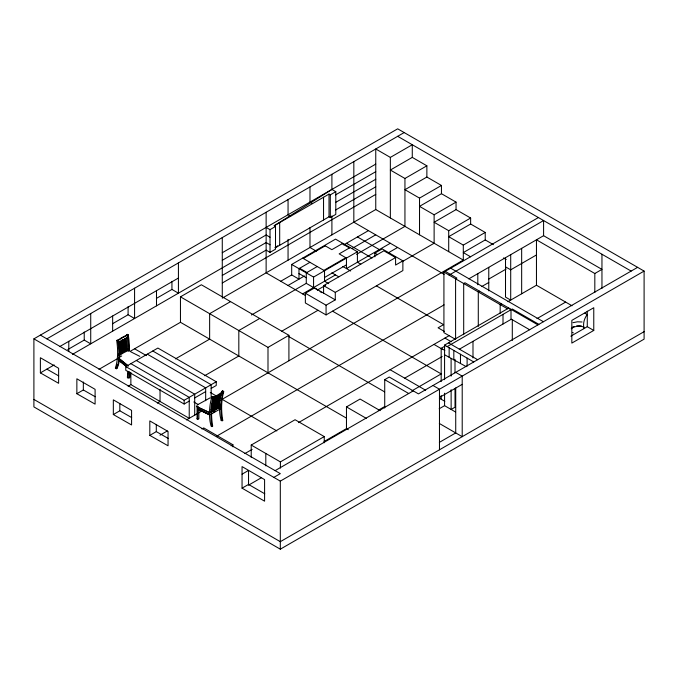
<?xml version="1.0" encoding="UTF-8"?>
<svg xmlns="http://www.w3.org/2000/svg" width="678" height="678" viewBox="0 0 678 678"><rect width="100%" height="100%" fill="white"/><g stroke="black" fill="none" stroke-linecap="round" stroke-linejoin="round"><path stroke-width="1.02" d="M120.235 353.314L120.252 352.84A72.207 45.943 53.1 0 0 119.616 342.492L120.192 341.729L120.37 342.907A73.953 47.053 53.1 0 1 121.048 353.179L120.235 353.314L121.048 353.179M121.184 350.721A72.207 43.739 56.9 0 0 120.608 341.754L121.218 341.042L121.379 342.204A73.953 44.79 56.9 0 1 121.981 352.535L121.498 352.848L121.167 352.162M213.18 409.012L213.206 408.529A74.114 37.307 65.7 0 1 214.358 399.045L214.943 398.791A74.114 37.307 65.7 0 0 213.782 408.266L212.884 408.792A75.902 38.214 65.7 0 1 214.07 399.435M122.048 345.644A72.207 41.697 60 0 0 121.65 341.068L122.286 340.398L122.43 341.551A73.953 42.706 60 0 1 122.964 351.924L122.455 352.221L122.142 351.526A72.207 41.697 60 0 0 122.116 347.136M122.125 351.992L122.65 351.229A72.207 41.697 60 0 0 122.159 340.78L122.099 340.331M123.464 343.254A72.207 41.697 60 0 0 123.176 340.195L123.116 339.746L123.447 340.966A73.953 42.706 60 0 1 123.981 351.34L123.472 351.636L123.159 350.933A72.207 41.697 60 0 0 122.828 342.026M123.142 351.407L123.659 350.645A72.207 41.697 60 0 0 123.566 344.771M124.066 342.949A72.207 39.527 62.9 0 0 123.803 339.873L124.455 339.195L124.591 340.381A73.953 40.485 62.9 0 1 125.049 350.797L124.515 351.068L124.218 350.356A72.207 39.527 62.9 0 0 124.159 344.466M125.049 350.797L124.752 350.085A72.207 39.527 62.9 0 0 124.337 339.593L124.286 339.119M215.163 402.478A75.902 41.307 62.7 0 1 215.884 398.579L216.104 397.639L216.197 398.181A74.114 40.333 62.7 0 0 214.943 407.707L214.375 408.47L214.392 407.995A74.114 40.333 62.7 0 1 215.646 398.461M216.748 397.308L216.511 398.257A75.902 43.824 60 0 0 215.146 407.698L215.511 407.41A74.114 42.79 60 0 1 216.841 397.842L216.935 397.478M215.494 407.893L216.036 407.114A74.114 42.79 60 0 1 217.367 397.545L217.265 397.011M216.782 401.579A75.902 43.824 60 0 0 216.189 407.097L216.553 406.808A74.114 42.79 60 0 1 217.884 397.24L218.308 396.41L217.553 397.655A75.902 43.824 60 0 0 217.011 400.24M216.536 407.292L217.079 406.512A74.114 42.79 60 0 1 218.401 396.944L218.494 396.571M125.328 350.297L125.354 349.823A72.207 36.841 66.2 0 0 125.023 339.288L125.701 338.602L125.828 339.839A73.953 37.731 66.2 0 1 126.184 350.297L125.328 350.297L125.913 349.577A72.207 36.841 66.2 0 0 125.591 339.042L125.701 338.602M217.452 403.681A75.902 46.197 57.1 0 0 217.206 406.478L217.587 406.181A74.114 45.112 57.1 0 1 218.986 396.571L219.087 396.189M217.562 406.664L218.079 405.868A74.114 45.112 57.1 0 1 219.477 396.249L219.384 395.706M218.155 405.817L218.562 405.512A74.114 47.638 53.6 0 1 220.036 395.842L220.401 394.935L219.672 396.274A75.902 48.791 53.6 0 0 218.265 404.427M218.536 405.995L219.011 405.173A74.114 47.638 53.6 0 1 220.494 395.511L220.604 395.088M116.302 368.747A35.612 20.56 60 0 0 118.599 360.323L118.786 358.281A74.105 42.79 60 0 0 117.938 341.958L117.76 340.865A1.356 0.78 60 0 0 116.692 340.5A72.207 41.697 60 0 1 117.345 358.281A65.919 38.061 60 0 1 115.37 368.112L116.302 368.747L116.972 368.357A35.612 20.56 60 0 0 119.201 360.73M128.354 349.543A39.112 24.544 4.8 0 0 123.371 351.882A39.112 24.544 4.8 0 0 119.226 354.806L119.133 355.916A39.112 24.544 4.8 0 1 123.277 353.001A39.112 24.544 4.8 0 1 128.261 350.653L128.354 349.543L127.684 349.077A39.112 24.544 4.8 0 0 122.701 351.424A37.468 23.51 4.8 0 0 120.87 352.585M127.879 371.256L127.354 377.527L127.947 377.926L129.718 377.646L130.151 372.425M127.947 377.926L128.464 371.663M129.125 377.993L129.651 371.722M214.07 399.435L214.867 398.215L214.646 399.173A75.902 38.214 65.7 0 0 213.816 404.393M215.562 397.91L215.333 398.859A75.902 41.307 62.7 0 0 214.053 408.266L214.375 408.47M218.07 397.35L218.308 396.41M218.892 396.028L218.638 396.986A75.902 46.197 57.1 0 0 217.621 402.3M212.316 399.096L212.9 399.613L213.417 397.689A40.146 28.383 15 0 0 218.519 395.35A38.451 27.188 15 0 0 222.782 392.282L222.198 391.757A40.146 28.383 15 0 1 217.935 394.833A40.146 28.383 15 0 1 212.833 397.164L213.417 397.689M222.782 392.282L222.265 394.206A38.451 27.188 15 0 1 218.002 397.283A40.146 28.383 15 0 1 212.9 399.613M220.401 394.935L220.121 395.944A75.902 48.791 53.6 0 0 219.519 398.571M211.9 397.037L211.638 397.876A76.055 43.909 60 0 0 209.502 412.741L209.502 414.944A36.544 21.103 60 0 0 211.061 426.064L212.011 426.615L212.706 426.216A67.647 39.061 60 0 1 211.578 414.131A74.114 42.79 60 0 1 213.663 397.622A1.39 0.805 60 0 0 212.595 396.63L211.9 397.037A1.39 0.805 60 0 1 212.968 398.028A74.114 42.79 60 0 0 210.883 414.529A67.647 39.061 60 0 0 212.011 426.615M212.333 397.478L212.595 396.63M221.698 392.07L222.655 390.825A1.39 0.805 60 0 1 223.723 391.816A74.114 42.79 60 0 0 221.638 408.326A67.647 39.061 60 0 0 222.765 420.402L222.07 420.809L221.121 420.258A36.544 21.103 60 0 1 219.562 409.139L219.562 406.936A76.055 43.909 60 0 1 219.604 405.478M222.392 391.672L222.655 390.825M196.722 406.088L196.883 406.715L209.697 412.555M219.918 406.647L219.714 409.046M120.192 341.729L119.93 343.238A73.953 47.053 53.1 0 1 120.608 353.518M121.15 352.628L121.981 352.535M217.206 406.478L217.697 406.156A75.902 46.197 57.1 0 1 219.13 396.672M120.54 341.28L121.218 341.042M222.274 275.438L266.132 250.123L270.022 252.369L275.505 249.199L275.505 226.486L274.209 225.74L331.906 189.433L331.906 174.288M275.09 247.462L277.76 245.792M33.9 338.856L397.689 128.82L644.1 271.09L644.1 339.144L280.311 549.18L33.9 406.91L33.9 338.856L280.311 481.117L644.1 271.09M46.867 338.856L404.173 132.566M59.656 346.611L178.424 278.039M222.274 252.725L375.756 164.11M222.274 298.151L375.756 209.536L375.756 148.974L390.35 157.398L412.275 144.736L412.275 157.381L390.35 170.042L404.944 178.467L426.869 165.805L426.869 177.034L404.944 189.696L419.529 198.12L441.454 185.458L441.454 193.696L419.529 206.358L434.123 214.782L456.048 202.12L456.048 209.612L434.123 222.265L448.709 230.69L470.634 218.036L470.634 224.02L448.709 236.681L463.303 245.105L485.228 232.444L485.228 239.936L463.303 252.589L470.6 256.801M274.209 225.74L329.016 194.094L330.313 194.84L335.796 191.679L335.796 214.392L330.313 217.553L329.016 216.807L275.115 247.928M266.132 227.41L270.022 229.656L275.505 226.486M222.274 260.293L266.132 234.978L270.022 237.224M335.559 194.891L375.756 171.687M67.792 349.568L84.233 340.076L90.725 343.822L90.725 313.533M112.556 323.728L128.091 314.762L134.575 318.499L134.575 288.218M156.406 298.405L171.941 289.438L178.424 293.184L178.424 262.903M40.383 372.883L58.622 383.299L58.622 368.273L40.383 357.738L40.383 372.883L54.181 364.917M72.453 354.365L266.132 242.546L270.022 244.792M335.559 202.459L375.756 179.255M346.424 418.114L180.458 322.296L180.458 296.837L201.366 284.768L288.913 335.305L288.913 360.764M335.559 210.036L375.756 186.823M116.692 340.5L117.37 340.11A1.356 0.78 60 0 1 118.438 340.475L118.616 341.568A74.105 42.79 60 0 1 119.447 357.899L118.947 357.552M117.76 340.865L118.438 340.475M128.235 334.813A1.356 0.78 60 0 0 127.176 334.457L126.498 334.847A1.356 0.78 60 0 1 127.557 335.203L128.235 334.813L128.413 335.907A74.105 42.79 60 0 1 129.32 350.84M122.286 340.398L121.93 341.848A73.953 42.706 60 0 1 122.455 352.221M122.667 340.483L123.303 339.814M222.274 283.006L375.756 194.4M119.853 357.026L121.684 355.967M98.946 369.357L117.218 358.806M130.007 351.424L180.458 322.296M280.717 281.26L291.684 274.929L291.684 264.445L335.534 239.131L357.416 251.758L357.416 262.242L360.781 264.183M303.295 258.488L325.22 245.834M115.37 368.112L116.048 367.722A65.919 38.061 60 0 0 116.285 366.968M230.545 301.608L209.638 313.685L209.638 339.144L175.449 358.882M76.86 393.715L95.098 404.13L95.098 389.325L76.86 378.799L76.86 393.715L83.343 389.969L95.2 396.74M189.23 401.096L184.153 404.029L125.786 370.332L125.786 366.586L157.889 348.051L216.248 381.748L216.248 385.494L211.155 388.435M309.939 262.327L298.981 268.658L298.981 279.141L291.684 274.929M342.831 243.343L331.864 249.665L324.576 245.453M343.754 244.86L368.425 230.622M317.236 266.539L306.27 272.87L306.27 283.353L251.462 314.999M350.128 247.546L339.161 253.877L346.458 258.089L346.458 268.573L390.308 243.258M288.014 285.472L304.456 275.971M351.967 248.546L375.722 234.834M323.881 270.378L345.805 257.716M291.684 264.445L313.567 277.082L357.416 251.758M128.125 386.206L130.862 384.621L189.23 418.318L189.23 397.35L130.862 363.654M356.518 254.343L404.944 226.384L404.944 178.467M324.533 277.488L346.458 264.827M259.725 318.457L238.817 330.533L238.817 355.992L204.629 375.731M302.608 293.896L335.491 274.904M305.363 293.235L314.584 287.913L335.288 299.862L335.288 292.379L395.588 257.564L395.588 265.056L402.868 260.852L402.868 270.581L326.067 314.923L305.363 302.973L305.363 293.235L326.067 305.193L335.288 299.862M374.883 256.843L374.883 253.097L382.163 248.894L402.868 260.852M323.584 293.108L323.584 285.616L383.884 250.809L395.588 257.564M317.329 290.074L325.55 285.328M388.469 252.741L397.605 247.47M113.336 414.546L131.574 424.962L131.574 410.385L113.336 399.859L113.336 414.546L119.82 410.8L131.676 417.572M157.304 403.054L160.042 401.469L160.042 389.316M281.548 331.322L318.007 310.27M402.13 261.708L434.123 243.233L434.123 214.782M180.458 296.837L267.996 347.382L288.913 335.305M125.786 366.586L184.153 400.283L216.248 381.748M194.705 397.927L205.671 391.604M197.069 405.029L210.053 397.876M212.968 398.028L213.663 397.622M222.07 420.809A67.647 39.061 60 0 1 220.943 408.724A74.114 42.79 60 0 1 223.028 392.215L223.723 391.816M197.061 406.715L198.23 406.741M149.813 435.378L168.051 445.793L168.051 431.445L149.813 420.919L149.813 435.378L156.296 431.632L168.152 438.403M159.991 435.191L167.297 430.979M186.484 419.902L202.019 410.936M216.638 402.495L220.291 400.384M463.303 245.105L463.303 260.081L222.113 399.325L276.827 430.92M445.217 271.353L456.887 278.09L455.591 278.844L455.591 339.407L443.921 332.669L443.921 272.098L538.4 217.553M215.146 407.698L216.011 407.597M197.061 418.428L197.662 418.08M197.061 406.012L197.061 419.131L197.662 419.479L198.883 418.775L198.883 409.47M210.036 412.436L209.51 412.733L197.705 407.037L197.662 419.479M210.917 411.927L220.24 406.546M211.561 412.156L220.079 407.241L220.079 409.037L211.561 413.953M449.107 275.099L543.587 220.545L543.587 235.69L468.769 278.887M213.595 412.182L215.299 411.199M210.036 414.639L209.51 414.936L197.705 409.241L197.705 407.037M201.908 428.962L203.739 427.911L232.918 444.76L232.918 446.861M221.121 420.258L221.816 419.851L222.765 420.402M216.579 436.217L444.065 304.88M488.83 279.039L506.186 269.013M481.668 286.582L488.77 282.48M536.459 254.953L510.704 269.819L505.508 266.827M479.583 291.193L478.287 291.947L478.287 326.406M231.088 445.81L232.918 444.76M251.216 457.455L251.216 445.048L295.066 419.733L324.245 436.581L324.245 442.785M501.466 303.829L500.169 304.583L500.169 313.27M244.843 453.59L252.157 449.37M298.473 422.631L449.107 335.669M507.958 301.685L536.459 285.235L572.02 305.77M384.723 408.012L384.723 379.663L389.257 377.036L418.445 393.884L637.617 267.344M444.573 379.688L444.573 345.102L508.763 308.041M441.175 381.587L441.175 348.297L444.827 346.187M447.175 346.602L512.297 308.999L538.891 324.347M324.016 441.581L346.466 428.623L346.466 406.91L360.077 399.045L380.138 410.631M404.698 378.154L442.158 356.526M242.054 474.176L248.538 470.43L248.538 484.431L264.767 493.796M459.286 349.255L511.356 319.194L529.696 329.779M536.459 285.235L536.459 239.809L594.818 273.505L601.954 269.386L543.587 235.69M251.216 445.048L280.395 461.896L324.245 436.581M242.054 488.168L264.589 501.178L264.589 479.609L242.054 466.6L242.054 488.168L248.538 484.431M248.445 485.211L261.233 477.829M378.265 410.258L384.629 406.588M411.978 390.799L441.217 373.917L332.551 311.177M536.976 318.626L565.638 302.083M275.124 470.634L413.249 390.892M273.827 477.38L280.311 473.634L40.383 335.11M439.471 397.469L462.21 384.341M439.166 408.792L444.573 405.673L455.582 412.021M570.834 336.186L587.275 326.694L593.767 330.432L593.767 307.719L571.834 320.38L571.834 343.093L593.767 330.432M439.352 442.378L455.726 432.928L455.726 387.926M644.1 331.661L280.311 541.688L33.9 399.418M214.053 408.266L214.595 407.978A75.902 41.307 62.7 0 1 214.977 403.825M124.201 350.831L124.735 350.56M215.74 398.079L216.282 397.808M212.884 408.792L213.765 408.749M573.012 322.669L577.419 321.804L582.046 321.982M127.303 335.415L126.718 335.195A39.112 18.425 -7.8 0 0 121.735 337.669A37.468 17.645 -7.8 0 0 117.591 340.458L118.175 340.678A39.112 18.425 -7.8 0 1 122.32 337.89A39.112 18.425 -7.8 0 1 127.303 335.415L127.633 337.814A39.112 18.425 -7.8 0 0 122.65 340.297A39.112 18.425 -7.8 0 0 118.506 343.085L118.286 341.483M127.049 337.593L127.633 337.814M130.812 351.831L139.787 356.348M200.044 409.817L209.129 414.199M444.573 354.755L466.278 366.654M572.554 332.449L573.342 332.89M46.867 369.137L58.723 375.909M397.689 136.312L631.133 271.09M412.275 157.381L426.869 165.805M426.869 177.034L441.454 185.458M441.454 193.696L456.048 202.12M456.048 209.612L470.634 218.036M470.634 224.02L485.228 232.444M485.228 239.936L493.431 244.673M503.466 257.954L506.203 259.53M584.783 313.134L587.521 314.719M375.756 209.536L463.303 260.081M331.906 189.433L335.796 191.679M450.7 268.191L543.425 321.728M537.942 324.889L464.989 282.768L463.693 283.523L463.693 334.695M508.407 308.244L511 309.744L511 319.397M443.921 272.098L507.466 308.795M444.107 274.319L353.831 222.198L353.831 161.627M312.575 203.586L309.982 202.086L309.982 186.95M357.459 236.953L379.349 249.589M374.883 253.097L377.578 254.657M346.5 243.283L372.027 258.021M342.178 243.716L349.475 247.928M290.65 216.248L288.057 214.748L288.057 199.603M316.363 251.199L309.982 247.512L309.982 227.639M342.814 266.471L350.662 270.997M376.4 285.862L443.565 324.635L438.081 327.805L444.327 331.406M331.847 272.802L338.856 276.844M444.921 338.085L451.302 341.763M302.642 258.115L324.533 270.751L324.533 281.234L328.728 283.658M448.472 342.856L477.651 359.704M444.573 345.102L473.761 361.95M441.175 348.297L444.819 350.399M433.962 344.407L442.166 349.153M299.625 268.285L306.922 272.497M323.584 285.616L335.288 292.379M298.981 273.522L306.27 277.734M306.27 283.353L317.77 289.989M319.999 291.616L321.787 292.65M455.726 372.358L462.21 376.104L462.21 436.674L439.31 423.453M305.125 295.345L266.132 272.836L266.132 212.265M432.988 385.485L439.471 389.231L439.471 449.802M390.104 369.73L425.674 390.265M439.352 398.156L444.819 401.317M384.723 379.663L408.715 393.511M288.845 336.585L384.596 391.867M346.466 406.91L366.434 418.436M346.466 428.623L348.289 429.674M152.787 351.001L211.155 384.689L211.155 398.562M147.312 354.162L205.671 387.858L205.671 400.715M134.575 348.789L146.431 355.628M210.265 392.486L216.646 396.172M218.469 397.223L220.291 398.274M218.697 405.232A40.146 23.179 0 0 0 220.019 404.198L220.714 404.596L220.714 405.8A38.451 22.196 0 0 1 216.468 408.758A40.146 23.179 0 0 1 211.35 411.207L211.35 410.004A40.146 23.179 0 0 0 216.468 407.554A38.451 22.196 0 0 0 220.714 404.596M219.562 406.936L220.079 407.241M136.346 360.493L194.705 394.189L194.705 415.148M217.053 406.995L216.714 406.792A75.902 43.824 60 0 1 218.07 397.35M219.562 408.741L220.079 409.037M193.815 401.978L198.374 404.613M128.261 350.653L127.591 350.195A39.112 24.544 4.8 0 0 127.15 350.365M116.048 367.722L116.972 368.357M128.354 366.01L118.786 358.281L119.294 357.984L119.243 358.645L128.049 365.815M126.659 366.408L118.642 359.95L126.617 366.476M118.616 360.315L126.591 366.756M127.557 335.203L127.735 336.296A74.105 42.79 60 0 1 128.651 351.229M119.989 341.67L120.057 342.153A72.207 45.943 53.1 0 1 120.709 351.077M120.735 341.348L120.896 342.517A73.953 44.79 56.9 0 1 121.498 352.848M121.023 340.983L121.082 341.441A72.207 43.739 56.9 0 1 121.659 350.407M122.794 340.102L122.938 341.263A73.953 42.706 60 0 1 123.472 351.636M123.921 339.483L124.057 340.653A73.953 40.485 62.9 0 1 124.515 351.068M125.142 338.873L125.261 340.085A73.953 37.731 66.2 0 1 125.625 350.543M454.997 359.332L455.006 372.858M455.023 388.477L455.031 407.215L451.141 409.461L451.124 389.681M451.099 358.45L451.116 376.146M449.15 347.738L449.158 357.331M601.954 254.242L601.954 288.404M594.818 273.505L594.818 292.515M587.275 311.202L587.275 326.694M583.589 328.669L583.589 324.593A12.051 6.958 -60 0 1 586.919 314.863M521.662 248.351L521.662 293.777M512.297 319.685L512.297 340.466M510.704 254.682L510.704 300.108L505.508 297.108L505.508 257.742M503.008 314.363L503.008 324.016M488.77 267.335L488.77 290.837M477.812 273.666L477.812 284.768M472.99 341.348L472.99 357.967M467.108 358.111L467.108 366.205M460.464 354.272L460.464 363.484M453.819 350.433L453.819 359.865M448.709 230.69L448.709 251.657M444.573 393.198L444.573 405.673M441.175 395.571L441.175 399.215M419.529 198.12L419.529 234.808M390.35 157.398L390.35 217.96M331.906 215.926L331.906 234.859M330.313 194.84L330.313 217.553M329.016 194.094L329.016 216.807M326.067 305.193L326.067 314.923M323.542 197.256L323.542 219.969M313.567 277.082L313.567 287.565M288.057 239.351L288.057 260.174M280.395 461.896L280.395 468.1M280.311 481.117L280.311 549.18M279.683 222.579L279.683 245.292M270.022 229.656L270.022 252.369M267.996 347.382L267.996 372.841M265.801 453.472L265.801 465.879M222.274 237.58L222.274 297.142M220.019 404.198L220.019 405.402M184.153 400.283L184.153 404.029M171.941 281.362L171.941 289.438M156.499 290.701L156.499 305.846M156.296 424.403L156.296 431.632M130.862 372.468L130.862 384.621M128.091 306.685L128.091 314.762M119.82 403.461L119.82 410.8M112.65 316.016L112.65 331.161M84.233 332L84.233 340.076M83.343 382.019L83.343 389.969M68.792 341.339L68.792 351.433M126.913 337.958A72.207 41.697 60 0 1 127.354 349.831M116.93 364.628A65.919 38.061 60 0 1 116.726 365.425M118.235 342.619A37.468 17.645 -7.8 0 1 118.879 342.144M119.548 341.67A37.468 17.645 -7.8 0 1 119.887 341.432M121.693 340.297A37.468 17.645 -7.8 0 1 122.065 340.076M124.472 338.797A39.112 18.425 -7.8 0 1 124.888 338.585M125.744 338.186A39.112 18.425 -7.8 0 1 126.167 337.983M118.87 354.086A37.468 23.51 4.8 0 1 120.523 352.823M221.96 391.223A1.39 0.805 60 0 1 223.028 392.215M219.672 404.037A76.055 43.909 60 0 1 220.748 395.842M218.18 396.291A40.146 28.383 15 0 1 217.808 396.528M218.002 405.724A40.146 23.179 0 0 1 216.536 406.69M215.774 407.156A40.146 23.179 0 0 1 211.112 409.419M219.697 405.664A40.146 23.179 0 0 1 219.375 405.919M214.146 409.224A40.146 23.179 0 0 1 213.731 409.436M212.875 409.843A40.146 23.179 0 0 1 212.443 410.046M213.46 408.529A75.902 38.214 65.7 0 1 213.672 405.758M215.774 406.012A75.902 43.824 60 0 1 217.036 397.952M218.723 404.096A75.902 48.791 53.6 0 1 219.053 401.291M571.274 328.762A8.865 5.119 0 0 1 584.351 327.254M572.207 327.423A9.543 5.509 0 0 1 574.181 326.55M576.486 325.999A9.543 5.509 0 0 1 581.427 325.999M197.756 408.868L209.553 414.563L197.756 408.868"/></g></svg>
